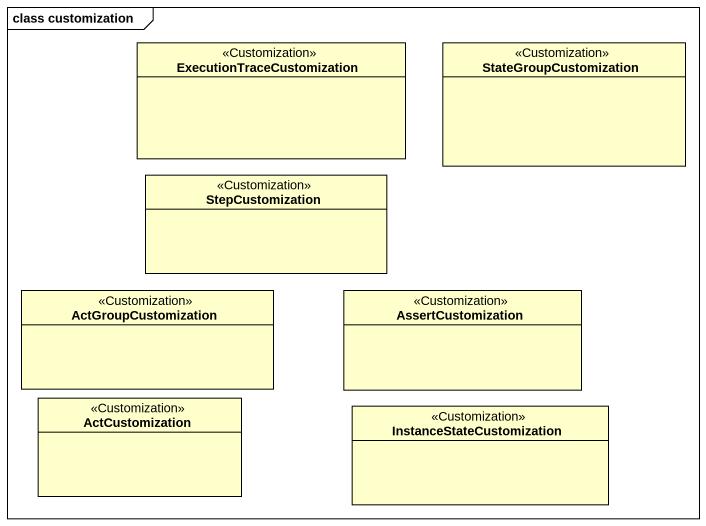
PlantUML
@startuml
mainframe class customization
hide circle
hide empty members
class ExecutionTraceCustomization <<Customization>>
class StateGroupCustomization <<Customization>>
class StepCustomization <<Customization>>
class ActGroupCustomization <<Customization>>
class AssertCustomization <<Customization>>
class ActCustomization <<Customization>>
class InstanceStateCustomization <<Customization>>
@enduml
